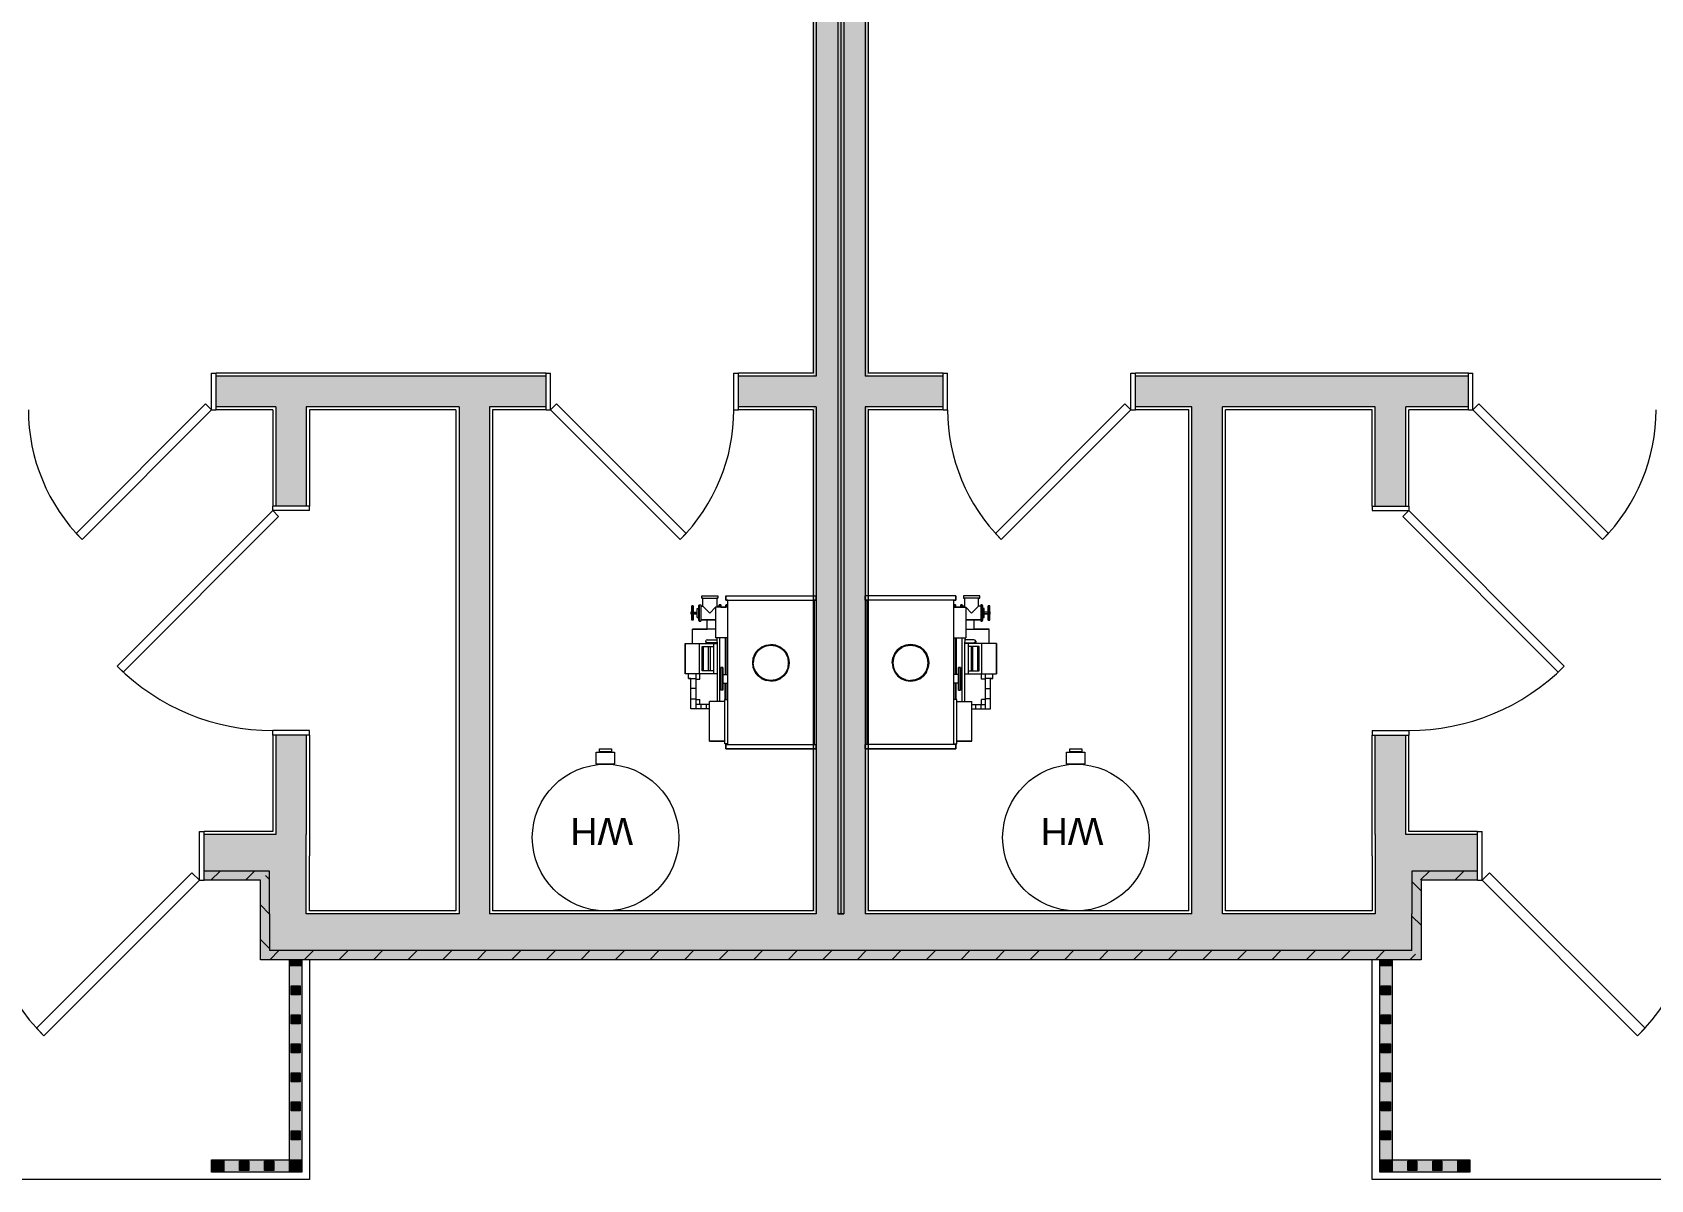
# Model space of a CAD drawing. Header units: inches. Extents: x 99 to 15695, y -7208 to 2559.
# Drawn here: x 8502.8 to 8767.7, y -4034.8 to -3847 of the extents above; entities that cross this region are included whole.
import ezdxf

# ---------------------------------------------------------------- set-up
doc = ezdxf.new("R2010")
doc.units = ezdxf.units.IN
doc.header["$LTSCALE"] = 96
doc.header["$MEASUREMENT"] = 0
doc.linetypes.add('ISO08W100', pattern=[0.96, 0.48, -0.12, 0.24, -0.12])
for name, color, linetype, lineweight in [('Doors', 5, 'Continuous', 5), ('Fixtures_ Interior', 231, 'Continuous', 0), ('Walls_  Invisible', 1, 'ISO08W100', 0), ('Walls_  Normal', 6, 'Continuous', 13), ('Walls_  Railings', 7, 'Continuous', 5)]:
    doc.layers.add(name, color=color, linetype=linetype, lineweight=lineweight)
doc.styles.get("Standard").update_dxf_attribs({"font": 'arial.ttf'})

# ---------------------------------------------------------------- blocks, each defined once
blk = doc.blocks.new('Oil Boiler CAD')
at = {"layer": 'Fixtures_ Interior', "lineweight": 0, "transparency": 33554687}
for p, q in [((-12.5, 6.68), (-12.5, 21.55)), ((-11.8, 21.55), (-12.5, 21.55)), ((-11.8, 6.68), (-11.8, 21.55)), ((11.8, 21.2), (-11.8, 21.2)), ((11.8, 6.68), (11.8, 21.55)), ((12.5, 21.55), (11.8, 21.55)), ((12.5, 6.68), (12.5, 21.55)), ((-4.15, 15.61), (-3.67, 16.23)), ((-3.6, 16.16), (-4.06, 15.56)), ((-3.05, 16.71), (-3.67, 16.23)), ((-3.6, 16.16), (-3, 16.62)), ((-2.33, 17.01), (-3.05, 16.71)), ((-2.3, 16.91), (-3, 16.62)), ((-1.55, 17.11), (-2.33, 17.01)), ((-1.55, 17.01), (-2.3, 16.91)), ((-1.55, 17.11), (-0.77, 17.01)), ((-0.8, 16.91), (-1.55, 17.01)), ((-0.8, 16.91), (-0.1, 16.62)), ((-0.77, 17.01), (-0.05, 16.71)), ((-0.1, 16.62), (0.5, 16.16)), ((-0.05, 16.71), (0.57, 16.23)), ((0.5, 16.16), (0.96, 15.56)), ((0.57, 16.23), (1.05, 15.61)), ((-4.45, 14.89), (-4.55, 14.11)), ((-4.45, 13.34), (-4.55, 14.11)), ((-4.45, 14.89), (-4.15, 15.61)), ((-4.35, 14.86), (-4.45, 14.11)), ((-4.45, 14.11), (-4.35, 13.36)), ((-4.15, 12.61), (-4.45, 13.34)), ((-4.35, 14.86), (-4.06, 15.56)), ((-4.35, 13.36), (-4.06, 12.66)), ((1.25, 14.86), (0.96, 15.56)), ((0.96, 12.66), (1.25, 13.36)), ((1.35, 14.89), (1.05, 15.61)), ((1.05, 12.61), (1.35, 13.34)), ((1.25, 14.86), (1.35, 14.11)), ((1.25, 13.36), (1.35, 14.11)), ((1.45, 14.11), (1.35, 14.89)), ((1.45, 14.11), (1.35, 13.34)), ((-3.67, 11.99), (-4.15, 12.61)), ((-3.6, 12.06), (-4.06, 12.66)), ((-3.67, 11.99), (-3.05, 11.51)), ((-3, 11.6), (-3.6, 12.06)), ((-3.05, 11.51), (-2.33, 11.21)), ((-3, 11.6), (-2.3, 11.31)), ((-2.33, 11.21), (-1.55, 11.11)), ((-2.3, 11.31), (-1.55, 11.21)), ((-0.8, 11.31), (-1.55, 11.21)), ((-1.55, 11.11), (-0.77, 11.21)), ((-0.1, 11.6), (-0.8, 11.31)), ((-0.05, 11.51), (-0.77, 11.21)), ((-0.1, 11.6), (0.5, 12.06)), ((-0.05, 11.51), (0.57, 11.99)), ((0.5, 12.06), (0.96, 12.66)), ((1.05, 12.61), (0.57, 11.99)), ((-12.5, 6.68), (-11.8, 6.68)), ((-12.5, 2.76), (-12.5, 5.41)), ((-12.5, 5.41), (-12.09, 5.41)), ((-12.09, 2.76), (-12.09, 5.41)), ((11.8, 7.03), (-11.8, 7.03)), ((-10.62, 5.86), (-11.02, 5.86)), ((-11.02, 5.86), (-11.02, 5.61)), ((-11.02, 5.61), (-10.62, 5.61)), ((-11.01, 7.03), (-11.01, 6.81)), ((-11.01, 6.81), (-11, 6.73)), ((-11, 6.73), (-10.62, 6.73)), ((-10.62, 6.68), (-10.96, 6.68)), ((-10.72, 6.81), (-10.72, 7.03)), ((-10.71, 6.73), (-10.72, 6.81)), ((-10.62, 7.03), (-10.62, 5.03)), ((-5.62, 7.03), (-5.62, 5.03)), ((0.38, 6.73), (-5.62, 6.73)), ((-5.62, 6.6), (0.38, 6.6)), ((2.9, 6.23), (-0.76, 6.23)), ((-0.76, 6.23), (-0.76, 5.89)), ((-0.76, 5.89), (2.9, 5.89)), ((0.38, 6.23), (0.38, 7.03)), ((1.76, 6.23), (1.76, 7.03)), ((4.44, 6.73), (1.76, 6.73)), ((4.44, 6.6), (1.76, 6.6)), ((2.9, 6.23), (2.9, 5.89)), ((4.44, 6.53), (4.44, 7.03)), ((11.7, 6.53), (4.44, 6.53)), ((4.75, 6.53), (4.75, 4.03)), ((11.25, 4.03), (11.25, 6.53)), ((11.7, 7.03), (11.7, 6.53)), ((11.8, 6.68), (12.5, 6.68)), ((-12.09, 2.76), (-12.5, 2.76)), ((-10.79, 2.95), (-12.09, 2.95)), ((-10.8, 5.23), (-10.62, 5.23)), ((-10.62, 5.03), (-5.62, 5.03)), ((-8.59, 2.6), (-8.59, 5.03)), ((-8.55, 3.66), (-8.55, 5.03)), ((-7.05, 3.66), (-8.55, 3.66)), ((-7.05, 5.03), (-7.05, 1.23)), ((-5.32, 4.74), (-5.31, 5.2)), ((-5.32, 3.66), (-5.32, 4.74)), ((-5.32, 3.66), (-5.26, 3.48)), ((-5.09, 3.41), (-5.26, 3.48)), ((-4.91, 3.48), (-5.09, 3.41)), ((-5.09, 3.41), (-4.73, 3.41)), ((-4.91, 3.48), (-4.83, 3.66)), ((-4.73, 0), (-4.73, 5.26)), ((-4.73, 4.66), (0.27, 4.66)), ((-4.23, 2.84), (-4.23, 4.66)), ((-4.23, 4.14), (-0.22, 4.14)), ((-0.22, 3.87), (-4.23, 3.87)), ((-0.22, 3.06), (-4.23, 3.06)), ((-0.22, 2.84), (-4.23, 2.84)), ((-0.22, 4.66), (-0.22, 2.84)), ((0.27, 5.26), (0.27, 0)), ((11.25, 4.03), (4.75, 4.03)), ((5.27, 4.03), (5.27, 1.82)), ((5.27, 3.45), (5.95, 3.45)), ((5.95, 4.03), (5.95, 0.98)), ((-11.02, 2.6), (-8.37, 2.6)), ((-11.02, 2.35), (-11.02, 2.6)), ((-11.02, 2.35), (-8.37, 2.35)), ((-10.92, 2.35), (-10.92, 2.25)), ((-8.47, 2.25), (-10.92, 2.25)), ((-8.54, 1.35), (-10.85, 1.35)), ((-10.85, 1.35), (-10.85, 1.1)), ((-8.54, 1.1), (-10.85, 1.1)), ((-10.44, 2), (-10.44, 2.25)), ((-8.94, 2), (-10.44, 2)), ((-9.9, 1.1), (-9.9, 1.03)), ((-9.49, 1.03), (-9.9, 1.03)), ((-9.83, 1.37), (-9.83, 2)), ((-9.56, 1.37), (-9.83, 1.37)), ((-9.56, 1.37), (-9.56, 2)), ((-9.49, 1.03), (-9.49, 1.1)), ((-8.94, 2), (-8.94, 2.25)), ((-8.54, 1.35), (-8.54, 1.1)), ((-8.47, 2.35), (-8.47, 2.25)), ((-8.37, 2.35), (-8.37, 2.6)), ((-4.73, 1.23), (-7.05, 1.23)), ((0.27, 2.4), (-4.73, 2.4)), ((-4.73, 0), (0.27, 0)), ((1.11, 2.46), (0.27, 2.46)), ((5.95, 1.82), (0.27, 1.82)), ((1.02, 0.58), (0.27, 0.58)), ((1.02, 0.58), (1.02, 1.82)), ((5.95, 0.98), (1.02, 0.98)), ((1.11, 1.82), (1.11, 2.46)), ((2.67, 1.82), (2.67, 0.98)), ((4.31, 0.98), (4.31, 1.82)), ((5.27, 2.46), (4.44, 2.46)), ((4.44, 1.82), (4.44, 2.46)), ((5.27, 2.59), (5.95, 2.59))]:
    blk.add_line(p, q, dxfattribs=at)
for points in [[(-12.5, 2.92), (-12.5, 3.22), (-12.5, 3.63), (-12.5, 4.09), (-12.5, 4.55), (-12.5, 4.95), (-12.5, 5.25), (-12.5, 5.41), (-12.09, 5.41), (-12.09, 5.23), (-10.8, 5.23), (-10.8, 5.61), (-10.86, 5.61), (-11.02, 5.61), (-11.02, 5.86), (-10.86, 5.86), (-10.62, 5.86), (-10.62, 6.68), (-10.7, 6.68), (-10.96, 6.68), (-11, 6.73), (-11.01, 6.81), (-11.01, 7.03), (-11.8, 7.03), (-11.8, 6.68), (-12.5, 6.68), (-12.5, 21.55), (-11.8, 21.55), (-11.8, 21.2), (11.8, 21.2), (11.8, 21.55), (12.5, 21.55), (12.5, 6.68), (11.8, 6.68), (11.8, 7.03), (11.7, 7.03), (11.7, 6.53), (11.25, 6.53), (11.25, 4.03), (5.95, 4.03), (5.95, 3.45), (5.95, 2.59), (5.95, 1.82), (5.95, 1.28), (5.95, 0.98), (4.31, 0.98), (2.67, 0.98), (1.02, 0.98), (1.02, 0.93), (1.02, 0.58), (0.27, 0.58), (0.27, 0.42), (0.27, 0), (-4.73, 0), (-4.73, 0.42), (-4.73, 0.66), (-4.73, 1.23), (-7.05, 1.23), (-7.05, 1.5), (-7.05, 2), (-7.05, 2.68), (-7.05, 3.45), (-7.05, 3.66), (-8.55, 3.66), (-8.55, 5.03), (-8.59, 5.03), (-8.59, 2.6), (-8.53, 2.6), (-8.37, 2.6), (-8.37, 2.35), (-8.53, 2.35), (-8.83, 2.35), (-8.47, 2.35), (-8.47, 2.25), (-8.94, 2.25), (-8.94, 2), (-9.04, 2), (-9.32, 2), (-9.56, 2), (-9.56, 1.37), (-9.44, 1.35), (-9.95, 1.35), (-9.83, 1.37), (-9.83, 2), (-10.07, 2), (-10.34, 2), (-10.44, 2), (-10.44, 2.25), (-10.92, 2.25), (-10.92, 2.35), (-10.56, 2.35), (-10.86, 2.35), (-11.02, 2.35), (-11.02, 2.6), (-10.86, 2.6), (-10.8, 2.6), (-10.79, 2.95), (-12.09, 2.95), (-12.09, 2.76), (-12.5, 2.76)], [(-4.45, 14.89), (-4.15, 15.61), (-3.67, 16.23), (-3.05, 16.71), (-2.33, 17.01), (-1.55, 17.11), (-0.77, 17.01), (-0.05, 16.71), (0.57, 16.23), (1.05, 15.61), (1.35, 14.89), (1.45, 14.11), (1.35, 13.34), (1.05, 12.61), (0.57, 11.99), (-0.05, 11.51), (-0.77, 11.21), (-1.55, 11.11), (-2.33, 11.21), (-3.05, 11.51), (-3.67, 11.99), (-4.15, 12.61), (-4.45, 13.34), (-4.55, 14.11)], [(-4.35, 14.86), (-4.06, 15.56), (-3.6, 16.16), (-3, 16.62), (-2.3, 16.91), (-1.55, 17.01), (-0.8, 16.91), (-0.1, 16.62), (0.5, 16.16), (0.96, 15.56), (1.25, 14.86), (1.35, 14.11), (1.25, 13.36), (0.96, 12.66), (0.5, 12.06), (-0.1, 11.6), (-0.8, 11.31), (-1.55, 11.21), (-2.3, 11.31), (-3, 11.6), (-3.6, 12.06), (-4.06, 12.66), (-4.35, 13.36), (-4.45, 14.11)], [(-0.76, 6.23), (0.38, 6.23), (1.76, 6.23), (2.9, 6.23), (2.9, 5.89), (-0.76, 5.89)], [(-8.54, 1.1), (-10.85, 1.1), (-10.85, 1.35), (-8.54, 1.35)], [(-9.78, 1.1), (-9.61, 1.1), (-9.49, 1.1), (-9.49, 1.03), (-9.61, 1.03), (-9.78, 1.03), (-9.9, 1.03), (-9.9, 1.1)], [(-9.21, 1.35), (-8.54, 1.35), (-8.54, 1.1), (-9.21, 1.1)]]:
    blk.add_lwpolyline(points, close=True, dxfattribs=at)
for points in [[(-12.09, 5.23), (-10.8, 5.23), (-10.8, 5.61)], [(-5.62, 5.75), (-5.61, 5.68), (4.75, 5.68)], [(-10.79, 2.95), (-9.63, 4.09), (-10.62, 5.03)], [(-5.62, 5.2), (-5.3, 5.2), (-5.17, 5.2), (-4.84, 5.26), (4.75, 5.26)], [(-4.84, 5.26), (-4.83, 4.64), (-4.83, 3.66)]]:
    blk.add_lwpolyline(points, dxfattribs=at)
blk = doc.blocks.new('Large Gas WH')
at = {"layer": 'Fixtures_ Interior', "lineweight": 0, "transparency": 33554687}
for p, q in [((-1.01, 26.01), (-1.01, 26.51)), ((-1.01, 26.51), (0.99, 26.51)), ((0.99, 26.51), (0.99, 26.01)), ((-1.53, 23.99), (-1.53, 25.99)), ((-1.53, 25.99), (1.47, 25.99)), ((1.47, 23.99), (-1.53, 23.99)), ((0.99, 26.01), (-1.01, 26.01)), ((1.47, 25.99), (1.47, 23.99))]:
    blk.add_line(p, q, dxfattribs=at)
blk.add_circle((0, 12), 12, dxfattribs=at)
at = {"layer": 'Fixtures_ Interior', "lineweight": 0, "transparency": 33554687, "insert": (4.5, 15.22), "char_height": 4.4186, "width": 10.4434, "attachment_point": 7, "rotation": 180}
blk.add_mtext('\\fArial|b0|i0|c0|p0;WH\\P', dxfattribs=at)

msp = doc.modelspace()

# ---------------------------------------------------------------- linework, layer by layer
at = {"layer": 'Doors', "transparency": 33554687}
for p, q in [((8532.12, -3902.79), (8532.87, -3902.79)), ((8532.12, -3908.79), (8532.12, -3902.79)), ((8532.87, -3908.79), (8532.87, -3902.79)), ((8586.87, -3902.79), (8587.62, -3902.79)), ((8586.87, -3908.79), (8586.87, -3902.79)), ((8587.62, -3908.79), (8587.62, -3902.79)), ((8617.62, -3902.79), (8618.37, -3902.79)), ((8617.62, -3908.79), (8617.62, -3902.79)), ((8618.37, -3908.79), (8618.37, -3902.79)), ((8651.87, -3902.79), (8652.62, -3902.79)), ((8651.87, -3908.79), (8651.87, -3902.79)), ((8652.62, -3908.79), (8652.62, -3902.79)), ((8682.62, -3902.79), (8683.37, -3902.79)), ((8682.62, -3908.79), (8682.62, -3902.79)), ((8683.37, -3908.79), (8683.37, -3902.79)), ((8737.87, -3902.79), (8738.62, -3902.79)), ((8737.87, -3908.79), (8737.87, -3902.79)), ((8738.62, -3908.79), (8738.62, -3902.79)), ((8531.14, -3907.81), (8509.93, -3929.03)), ((8531.14, -3907.81), (8532.12, -3908.79)), ((8588.59, -3907.81), (8587.62, -3908.79)), ((8588.59, -3907.81), (8609.8, -3929.03)), ((8681.64, -3907.81), (8660.43, -3929.03)), ((8681.64, -3907.81), (8682.62, -3908.79)), ((8739.59, -3907.81), (8738.62, -3908.79)), ((8739.59, -3907.81), (8760.8, -3929.03)), ((8532.12, -3908.79), (8510.9, -3930)), ((8532.12, -3908.79), (8532.87, -3908.79)), ((8586.87, -3908.79), (8587.62, -3908.79)), ((8587.62, -3908.79), (8608.83, -3930)), ((8617.62, -3908.79), (8618.37, -3908.79)), ((8651.87, -3908.79), (8652.62, -3908.79)), ((8682.62, -3908.79), (8661.4, -3930)), ((8682.62, -3908.79), (8683.37, -3908.79)), ((8737.87, -3908.79), (8738.62, -3908.79)), ((8738.62, -3908.79), (8759.83, -3930)), ((8542.12, -3925.29), (8516.66, -3950.74)), ((8543.09, -3926.26), (8517.63, -3951.71)), ((8542.12, -3925.29), (8542.12, -3924.54)), ((8548.12, -3924.54), (8542.12, -3924.54)), ((8548.12, -3925.29), (8542.12, -3925.29)), ((8543.09, -3926.26), (8542.12, -3925.29)), ((8548.12, -3925.29), (8548.12, -3924.54)), ((8722.12, -3924.54), (8722.12, -3925.29)), ((8722.12, -3924.54), (8728.12, -3924.54)), ((8722.12, -3925.29), (8728.12, -3925.29)), ((8727.14, -3926.26), (8728.12, -3925.29)), ((8727.14, -3926.26), (8752.6, -3951.71)), ((8728.12, -3924.54), (8728.12, -3925.29)), ((8728.12, -3925.29), (8753.57, -3950.74)), ((8510.9, -3930), (8509.93, -3929.03)), ((8608.83, -3930), (8609.8, -3929.03)), ((8661.4, -3930), (8660.43, -3929.03)), ((8759.83, -3930), (8760.8, -3929.03)), ((8516.66, -3950.74), (8517.63, -3951.71)), ((8753.57, -3950.74), (8752.6, -3951.71)), ((8542.12, -3962.04), (8542.12, -3961.29)), ((8548.12, -3961.29), (8542.12, -3961.29)), ((8548.12, -3962.04), (8542.12, -3962.04)), ((8548.12, -3962.04), (8548.12, -3961.29)), ((8722.12, -3961.29), (8722.12, -3962.04)), ((8722.12, -3961.29), (8728.12, -3961.29)), ((8722.12, -3962.04), (8728.12, -3962.04)), ((8728.12, -3961.29), (8728.12, -3962.04)), ((8530.12, -3977.79), (8530.87, -3977.79)), ((8530.12, -3985.79), (8530.12, -3977.79)), ((8530.87, -3985.79), (8530.87, -3977.79)), ((8739.37, -3977.79), (8740.12, -3977.79)), ((8739.37, -3985.79), (8739.37, -3977.79)), ((8740.12, -3985.79), (8740.12, -3977.79)), ((8528.88, -3984.55), (8503.42, -4010)), ((8528.88, -3984.55), (8530.12, -3985.79)), ((8741.35, -3984.55), (8740.12, -3985.79)), ((8741.35, -3984.55), (8766.81, -4010)), ((8530.12, -3985.79), (8504.66, -4011.24)), ((8530.12, -3985.79), (8530.87, -3985.79)), ((8739.37, -3985.79), (8740.12, -3985.79)), ((8740.12, -3985.79), (8765.57, -4011.24)), ((8504.66, -4011.24), (8503.42, -4010)), ((8765.57, -4011.24), (8766.81, -4010)), ((8532.12, -4034.79), (8490.12, -4034.79)), ((8780.12, -4034.79), (8738.12, -4034.79))]:
    msp.add_line(p, q, dxfattribs=at)
for centre, radius, start, end in [((8532.12, -3908.79), 30, 180, 225), ((8587.62, -3908.79), 30, 315, 0), ((8682.62, -3908.79), 30, 180, 225), ((8738.62, -3908.79), 30, 315, 0), ((8542.12, -3925.29), 36, 225, 270), ((8728.12, -3925.29), 36, 270, 315), ((8530.12, -3985.79), 36, 180, 225), ((8740.12, -3985.79), 36, 315, 0)]:
    msp.add_arc(centre, radius, start, end, dxfattribs=at)
at = {"layer": 'Walls_  Invisible', "transparency": 33554687}
for p, q in [((8532.01, -3985.79), (8533.51, -3984.29)), ((8537.66, -3985.79), (8539.16, -3984.29)), ((8735.65, -3985.79), (8737.15, -3984.29)), ((8730.12, -3987.49), (8728.62, -3985.99)), ((8540.12, -3989.83), (8541.62, -3991.33)), ((8728.62, -3991.65), (8730.12, -3993.15)), ((8540.12, -3995.48), (8541.62, -3996.98)), ((8541.63, -3998.79), (8543.13, -3997.29)), ((8547.29, -3998.79), (8548.79, -3997.29)), ((8552.95, -3998.79), (8554.45, -3997.29)), ((8558.61, -3998.79), (8560.11, -3997.29)), ((8564.26, -3998.79), (8565.76, -3997.29)), ((8569.92, -3998.79), (8571.42, -3997.29)), ((8575.58, -3998.79), (8577.08, -3997.29)), ((8581.23, -3998.79), (8582.73, -3997.29)), ((8586.89, -3998.79), (8588.39, -3997.29)), ((8592.55, -3998.79), (8594.05, -3997.29)), ((8598.2, -3998.79), (8599.7, -3997.29)), ((8603.86, -3998.79), (8605.36, -3997.29)), ((8609.52, -3998.79), (8611.02, -3997.29)), ((8615.17, -3998.79), (8616.67, -3997.29)), ((8620.83, -3998.79), (8622.33, -3997.29)), ((8626.49, -3998.79), (8627.99, -3997.29)), ((8632.14, -3998.79), (8633.64, -3997.29)), ((8637.8, -3998.79), (8639.3, -3997.29)), ((8643.46, -3998.79), (8644.96, -3997.29)), ((8649.12, -3998.79), (8650.62, -3997.29)), ((8654.77, -3998.79), (8656.27, -3997.29)), ((8660.43, -3998.79), (8661.93, -3997.29)), ((8666.09, -3998.79), (8667.59, -3997.29)), ((8671.74, -3998.79), (8673.24, -3997.29)), ((8677.4, -3998.79), (8678.9, -3997.29)), ((8683.06, -3998.79), (8684.56, -3997.29)), ((8688.71, -3998.79), (8690.21, -3997.29)), ((8694.37, -3998.79), (8695.87, -3997.29)), ((8700.03, -3998.79), (8701.53, -3997.29)), ((8705.68, -3998.79), (8707.18, -3997.29)), ((8711.34, -3998.79), (8712.84, -3997.29)), ((8717, -3998.79), (8718.5, -3997.29)), ((8722.65, -3998.79), (8724.15, -3997.29))]:
    msp.add_line(p, q, dxfattribs=at)
at = {"layer": 'Walls_  Normal', "transparency": 33554687}
for p, q in [((8630.62, -3646.79), (8630.62, -3902.79)), ((8631.12, -3646.29), (8631.12, -3903.29)), ((8634.62, -3646.29), (8634.62, -3991.29)), ((8635.12, -3646.29), (8635.12, -3991.29)), ((8635.62, -3646.29), (8635.62, -3991.29)), ((8639.12, -3646.29), (8639.12, -3903.29)), ((8639.62, -3646.79), (8639.62, -3902.79)), ((8532.87, -3908.79), (8532.87, -3902.79)), ((8586.87, -3902.79), (8532.87, -3902.79)), ((8532.87, -3908.29), (8532.87, -3903.29)), ((8586.87, -3903.29), (8532.87, -3903.29)), ((8586.87, -3908.79), (8586.87, -3902.79)), ((8586.87, -3908.29), (8586.87, -3903.29)), ((8618.37, -3908.79), (8618.37, -3902.79)), ((8630.62, -3902.79), (8618.37, -3902.79)), ((8618.37, -3908.29), (8618.37, -3903.29)), ((8631.12, -3903.29), (8618.37, -3903.29)), ((8651.87, -3903.29), (8639.12, -3903.29)), ((8651.87, -3902.79), (8639.62, -3902.79)), ((8651.87, -3908.79), (8651.87, -3902.79)), ((8651.87, -3908.29), (8651.87, -3903.29)), ((8683.37, -3908.79), (8683.37, -3902.79)), ((8737.87, -3902.79), (8683.37, -3902.79)), ((8683.37, -3908.29), (8683.37, -3903.29)), ((8737.87, -3903.29), (8683.37, -3903.29)), ((8737.87, -3908.79), (8737.87, -3902.79)), ((8737.87, -3908.29), (8737.87, -3903.29)), ((8542.62, -3908.29), (8532.87, -3908.29)), ((8542.12, -3908.79), (8532.87, -3908.79)), ((8542.12, -3908.79), (8542.12, -3924.54)), ((8542.62, -3908.29), (8542.62, -3924.54)), ((8572.62, -3908.29), (8547.62, -3908.29)), ((8547.62, -3908.29), (8547.62, -3924.54)), ((8572.12, -3908.79), (8548.12, -3908.79)), ((8548.12, -3908.79), (8548.12, -3924.54)), ((8572.12, -3908.79), (8572.12, -3990.79)), ((8572.62, -3908.29), (8572.62, -3991.29)), ((8577.62, -3908.29), (8577.62, -3991.29)), ((8586.87, -3908.29), (8577.62, -3908.29)), ((8578.12, -3908.79), (8578.12, -3990.79)), ((8586.87, -3908.79), (8578.12, -3908.79)), ((8631.12, -3908.29), (8618.37, -3908.29)), ((8630.62, -3908.79), (8618.37, -3908.79)), ((8630.62, -3908.79), (8630.62, -3990.79)), ((8631.12, -3908.29), (8631.12, -3991.29)), ((8639.12, -3908.29), (8639.12, -3991.29)), ((8651.87, -3908.29), (8639.12, -3908.29)), ((8639.62, -3908.79), (8639.62, -3990.79)), ((8651.87, -3908.79), (8639.62, -3908.79)), ((8692.62, -3908.29), (8683.37, -3908.29)), ((8692.12, -3908.79), (8683.37, -3908.79)), ((8692.12, -3990.79), (8692.12, -3908.79)), ((8692.62, -3991.29), (8692.62, -3908.29)), ((8697.62, -3991.29), (8697.62, -3908.29)), ((8722.62, -3908.29), (8697.62, -3908.29)), ((8698.12, -3990.79), (8698.12, -3908.79)), ((8722.12, -3908.79), (8698.12, -3908.79)), ((8722.12, -3924.54), (8722.12, -3908.79)), ((8722.62, -3924.54), (8722.62, -3908.29)), ((8737.87, -3908.29), (8727.62, -3908.29)), ((8727.62, -3924.54), (8727.62, -3908.29)), ((8737.87, -3908.79), (8728.12, -3908.79)), ((8728.12, -3924.54), (8728.12, -3908.79)), ((8548.12, -3924.54), (8542.12, -3924.54)), ((8547.62, -3924.54), (8542.62, -3924.54)), ((8722.12, -3924.54), (8728.12, -3924.54)), ((8722.62, -3924.54), (8727.62, -3924.54)), ((8548.12, -3962.04), (8542.12, -3962.04)), ((8542.12, -3962.04), (8542.12, -3977.79)), ((8547.62, -3962.04), (8542.62, -3962.04)), ((8542.62, -3962.04), (8542.62, -3978.29)), ((8547.62, -3962.04), (8547.62, -3978.29)), ((8548.12, -3962.04), (8548.12, -3981.79)), ((8722.12, -3981.79), (8722.12, -3962.04)), ((8722.12, -3962.04), (8728.12, -3962.04)), ((8722.62, -3978.29), (8722.62, -3962.04)), ((8722.62, -3962.04), (8727.62, -3962.04)), ((8727.62, -3978.29), (8727.62, -3962.04)), ((8728.12, -3977.79), (8728.12, -3962.04)), ((8530.87, -3985.79), (8530.87, -3977.79)), ((8542.12, -3977.79), (8530.87, -3977.79)), ((8530.87, -3984.29), (8530.87, -3978.29)), ((8541.62, -3978.29), (8530.87, -3978.29)), ((8542.62, -3978.29), (8541.62, -3978.29)), ((8547.62, -3991.29), (8547.62, -3978.29)), ((8722.62, -3978.29), (8722.62, -3991.29)), ((8728.62, -3978.29), (8727.62, -3978.29)), ((8739.37, -3977.79), (8728.12, -3977.79)), ((8739.37, -3978.29), (8728.62, -3978.29)), ((8739.37, -3985.79), (8739.37, -3977.79)), ((8739.37, -3984.29), (8739.37, -3978.29)), ((8548.12, -3990.79), (8548.12, -3981.79)), ((8722.12, -3981.79), (8722.12, -3990.79)), ((8541.62, -3984.29), (8530.87, -3984.29)), ((8541.62, -3991.29), (8541.62, -3984.29)), ((8728.62, -3984.29), (8728.62, -3991.29)), ((8739.37, -3984.29), (8728.62, -3984.29)), ((8730.06, -3985.73), (8731.5, -3984.29)), ((8540.12, -3985.79), (8530.87, -3985.79)), ((8540.12, -3998.79), (8540.12, -3985.79)), ((8540.92, -3984.98), (8541.62, -3985.67)), ((8730.12, -3985.79), (8730.12, -3998.79)), ((8739.37, -3985.79), (8730.12, -3985.79)), ((8541.62, -3991.29), (8541.62, -3997.29)), ((8572.62, -3991.29), (8547.62, -3991.29)), ((8572.12, -3990.79), (8548.12, -3990.79)), ((8631.12, -3991.29), (8577.62, -3991.29)), ((8630.62, -3990.79), (8578.12, -3990.79)), ((8634.62, -3991.29), (8635.12, -3991.29)), ((8635.62, -3991.29), (8634.62, -3991.29)), ((8635.12, -3991.29), (8635.62, -3991.29)), ((8692.62, -3991.29), (8639.12, -3991.29)), ((8692.12, -3990.79), (8639.62, -3990.79)), ((8722.62, -3991.29), (8697.62, -3991.29)), ((8722.12, -3990.79), (8698.12, -3990.79)), ((8728.62, -3997.29), (8728.62, -3991.29)), ((8728.62, -3997.29), (8541.62, -3997.29)), ((8728.31, -3998.79), (8729.21, -3997.88)), ((8730.12, -3998.79), (8540.12, -3998.79))]:
    msp.add_line(p, q, dxfattribs=at)
at = {"layer": 'Walls_  Normal', "color": 236, "true_color": 0x7a003d, "transparency": 33554687}
for points in [[(8631.12, -3646.29), (8631.12, -3908.29), (8630.62, -3646.79), (8630.62, -3908.79)], [(8639.62, -3646.79), (8639.62, -3908.79), (8639.12, -3646.29), (8639.12, -3908.29)], [(8631.12, -3908.29), (8631.12, -3991.29), (8630.62, -3908.79), (8630.62, -3990.79)], [(8639.62, -3908.79), (8639.62, -3990.79), (8639.12, -3908.29), (8639.12, -3991.29)]]:
    msp.add_solid(points, dxfattribs=at)
at = {"layer": 'Walls_  Normal', "color": 252, "true_color": 0x949494, "transparency": 33554687}
for points in [[(8634.62, -3646.29), (8634.62, -3991.29), (8631.12, -3646.29), (8631.12, -3991.29)], [(8635.12, -3646.29), (8635.12, -3991.29), (8634.62, -3646.29), (8634.62, -3991.29)], [(8635.62, -3646.29), (8635.62, -3991.29), (8635.12, -3646.29), (8635.12, -3991.29)], [(8639.12, -3646.29), (8639.12, -3991.29), (8635.62, -3646.29), (8635.62, -3991.29)], [(8586.87, -3908.29), (8532.87, -3908.29), (8586.87, -3903.29), (8532.87, -3903.29)], [(8631.12, -3908.29), (8618.37, -3908.29), (8631.12, -3903.29), (8618.37, -3903.29)], [(8651.87, -3908.29), (8639.12, -3908.29), (8651.87, -3903.29), (8639.12, -3903.29)], [(8737.87, -3908.29), (8683.37, -3908.29), (8737.87, -3903.29), (8683.37, -3903.29)], [(8547.62, -3908.29), (8547.62, -3924.54), (8542.62, -3908.29), (8542.62, -3924.54)], [(8577.62, -3908.29), (8577.62, -3991.29), (8572.62, -3908.29), (8572.62, -3991.29)], [(8692.62, -3991.29), (8692.62, -3908.29), (8697.62, -3991.29), (8697.62, -3908.29)], [(8722.62, -3924.54), (8722.62, -3908.29), (8727.62, -3924.54), (8727.62, -3908.29)], [(8547.62, -3962.04), (8547.62, -3978.29), (8542.62, -3962.04), (8542.62, -3978.29)], [(8722.62, -3978.29), (8722.62, -3962.04), (8727.62, -3978.29), (8727.62, -3962.04)], [(8541.62, -3984.29), (8530.87, -3984.29), (8541.62, -3978.29), (8530.87, -3978.29)], [(8541.62, -3991.29), (8541.62, -3978.29), (8547.62, -3991.29), (8547.62, -3978.29)], [(8728.62, -3978.29), (8728.62, -3991.29), (8722.62, -3978.29), (8722.62, -3991.29)], [(8739.37, -3984.29), (8728.62, -3984.29), (8739.37, -3978.29), (8728.62, -3978.29)], [(8540.12, -3985.79), (8530.87, -3985.79), (8541.62, -3984.29), (8530.87, -3984.29)], [(8540.12, -3998.79), (8540.12, -3985.79), (8541.62, -3997.29), (8541.62, -3984.29)], [(8730.12, -3985.79), (8730.12, -3998.79), (8728.62, -3984.29), (8728.62, -3997.29)], [(8739.37, -3985.79), (8730.12, -3985.79), (8739.37, -3984.29), (8728.62, -3984.29)], [(8728.62, -3997.29), (8541.62, -3997.29), (8728.62, -3991.29), (8541.62, -3991.29)], [(8730.12, -3998.79), (8540.12, -3998.79), (8728.62, -3997.29), (8541.62, -3997.29)]]:
    msp.add_solid(points, dxfattribs=at)
at = {"layer": 'Walls_  Railings', "transparency": 33554687}
for p, q in [((8548.12, -3998.79), (8548.12, -4034.79)), ((8722.12, -4034.79), (8722.12, -3998.79)), ((8548.12, -4034.79), (8532.12, -4034.79)), ((8738.12, -4034.79), (8722.12, -4034.79))]:
    msp.add_line(p, q, dxfattribs=at)
for points in [[(8546.87, -3998.79), (8546.87, -3999.79), (8544.87, -3999.79), (8544.87, -3998.79)], [(8546.87, -3998.79), (8546.87, -4033.54), (8544.87, -4031.54), (8544.87, -3998.79)], [(8725.37, -3998.79), (8725.37, -3999.79), (8723.37, -3999.79), (8723.37, -3998.79)], [(8723.37, -4033.54), (8723.37, -3998.79), (8725.37, -3998.79), (8725.37, -4031.54)], [(8545.12, -4003.04), (8546.62, -4003.04), (8546.62, -4004.54), (8545.12, -4004.54)], [(8725.12, -4004.54), (8723.62, -4004.54), (8723.62, -4003.04), (8725.12, -4003.04)], [(8545.12, -4007.79), (8546.62, -4007.79), (8546.62, -4009.29), (8545.12, -4009.29)], [(8725.12, -4009.29), (8723.62, -4009.29), (8723.62, -4007.79), (8725.12, -4007.79)], [(8545.12, -4012.54), (8546.62, -4012.54), (8546.62, -4014.04), (8545.12, -4014.04)], [(8725.12, -4014.04), (8723.62, -4014.04), (8723.62, -4012.54), (8725.12, -4012.54)], [(8545.12, -4017.29), (8546.62, -4017.29), (8546.62, -4018.79), (8545.12, -4018.79)], [(8725.12, -4018.79), (8723.62, -4018.79), (8723.62, -4017.29), (8725.12, -4017.29)], [(8545.12, -4022.04), (8546.62, -4022.04), (8546.62, -4023.54), (8545.12, -4023.54)], [(8725.12, -4023.54), (8723.62, -4023.54), (8723.62, -4022.04), (8725.12, -4022.04)], [(8545.12, -4026.79), (8546.62, -4026.79), (8546.62, -4028.29), (8545.12, -4028.29)], [(8725.12, -4028.29), (8723.62, -4028.29), (8723.62, -4026.79), (8725.12, -4026.79)], [(8532.12, -4033.54), (8532.12, -4031.54), (8534.12, -4031.54), (8534.12, -4033.54)], [(8546.87, -4033.54), (8532.12, -4033.54), (8532.12, -4031.54), (8544.87, -4031.54)], [(8538.2, -4031.79), (8538.2, -4033.29), (8536.7, -4033.29), (8536.7, -4031.79)], [(8542.28, -4031.79), (8542.28, -4033.29), (8540.78, -4033.29), (8540.78, -4031.79)], [(8546.87, -4031.54), (8546.87, -4033.54), (8544.87, -4033.54), (8544.87, -4031.54)], [(8723.37, -4033.54), (8723.37, -4031.54), (8725.37, -4031.54), (8725.37, -4033.54)], [(8738.12, -4033.54), (8723.37, -4033.54), (8725.37, -4031.54), (8738.12, -4031.54)], [(8729.45, -4031.79), (8729.45, -4033.29), (8727.95, -4033.29), (8727.95, -4031.79)], [(8733.53, -4031.79), (8733.53, -4033.29), (8732.03, -4033.29), (8732.03, -4031.79)], [(8738.12, -4031.54), (8738.12, -4033.54), (8736.12, -4033.54), (8736.12, -4031.54)]]:
    msp.add_lwpolyline(points, close=True, dxfattribs=at)
at = {"layer": 'Walls_  Railings', "color": 252, "true_color": 0x949494, "transparency": 33554687}
for points in [[(8546.87, -3999.79), (8544.87, -3999.79), (8546.87, -3999.79), (8546.87, -3998.79)], [(8546.87, -3998.79), (8544.87, -3999.79), (8546.87, -3998.79), (8544.87, -3998.79)], [(8546.87, -4033.54), (8544.87, -4031.54), (8546.87, -4033.54), (8546.87, -3998.79)], [(8546.87, -3998.79), (8544.87, -4031.54), (8546.87, -3998.79), (8544.87, -3998.79)], [(8725.37, -3999.79), (8723.37, -3999.79), (8725.37, -3999.79), (8725.37, -3998.79)], [(8725.37, -3998.79), (8723.37, -3999.79), (8725.37, -3998.79), (8723.37, -3998.79)], [(8725.37, -4031.54), (8723.37, -4033.54), (8725.37, -4031.54), (8723.37, -3998.79)], [(8725.37, -4031.54), (8723.37, -3998.79), (8725.37, -4031.54), (8725.37, -3998.79)], [(8545.12, -4004.54), (8545.12, -4003.04), (8545.12, -4004.54), (8546.62, -4003.04)], [(8546.62, -4003.04), (8546.62, -4004.54), (8546.62, -4003.04), (8545.12, -4004.54)], [(8723.62, -4004.54), (8723.62, -4003.04), (8723.62, -4004.54), (8725.12, -4004.54)], [(8725.12, -4004.54), (8723.62, -4003.04), (8725.12, -4004.54), (8725.12, -4003.04)], [(8545.12, -4009.29), (8545.12, -4007.79), (8545.12, -4009.29), (8546.62, -4007.79)], [(8546.62, -4007.79), (8546.62, -4009.29), (8546.62, -4007.79), (8545.12, -4009.29)], [(8723.62, -4009.29), (8723.62, -4007.79), (8723.62, -4009.29), (8725.12, -4009.29)], [(8725.12, -4009.29), (8723.62, -4007.79), (8725.12, -4009.29), (8725.12, -4007.79)], [(8545.12, -4014.04), (8545.12, -4012.54), (8545.12, -4014.04), (8546.62, -4012.54)], [(8546.62, -4012.54), (8546.62, -4014.04), (8546.62, -4012.54), (8545.12, -4014.04)], [(8723.62, -4014.04), (8723.62, -4012.54), (8723.62, -4014.04), (8725.12, -4014.04)], [(8725.12, -4014.04), (8723.62, -4012.54), (8725.12, -4014.04), (8725.12, -4012.54)], [(8545.12, -4018.79), (8545.12, -4017.29), (8545.12, -4018.79), (8546.62, -4017.29)], [(8546.62, -4017.29), (8546.62, -4018.79), (8546.62, -4017.29), (8545.12, -4018.79)], [(8723.62, -4018.79), (8723.62, -4017.29), (8723.62, -4018.79), (8725.12, -4018.79)], [(8725.12, -4018.79), (8723.62, -4017.29), (8725.12, -4018.79), (8725.12, -4017.29)], [(8545.12, -4023.54), (8545.12, -4022.04), (8545.12, -4023.54), (8546.62, -4022.04)], [(8546.62, -4022.04), (8546.62, -4023.54), (8546.62, -4022.04), (8545.12, -4023.54)], [(8723.62, -4023.54), (8723.62, -4022.04), (8723.62, -4023.54), (8725.12, -4023.54)], [(8725.12, -4023.54), (8723.62, -4022.04), (8725.12, -4023.54), (8725.12, -4022.04)], [(8546.62, -4026.79), (8546.62, -4028.29), (8546.62, -4026.79), (8545.12, -4026.79)], [(8545.12, -4026.79), (8546.62, -4028.29), (8545.12, -4026.79), (8545.12, -4028.29)], [(8723.62, -4028.29), (8723.62, -4026.79), (8723.62, -4028.29), (8725.12, -4028.29)], [(8725.12, -4028.29), (8723.62, -4026.79), (8725.12, -4028.29), (8725.12, -4026.79)], [(8532.12, -4031.54), (8534.12, -4031.54), (8532.12, -4031.54), (8532.12, -4033.54)], [(8532.12, -4033.54), (8534.12, -4031.54), (8532.12, -4033.54), (8534.12, -4033.54)], [(8544.87, -4031.54), (8546.87, -4033.54), (8544.87, -4031.54), (8532.12, -4033.54)], [(8544.87, -4031.54), (8532.12, -4033.54), (8544.87, -4031.54), (8532.12, -4031.54)], [(8536.7, -4031.79), (8538.2, -4031.79), (8536.7, -4031.79), (8538.2, -4033.29)], [(8536.7, -4031.79), (8538.2, -4033.29), (8536.7, -4031.79), (8536.7, -4033.29)], [(8540.78, -4031.79), (8542.28, -4031.79), (8540.78, -4031.79), (8542.28, -4033.29)], [(8542.28, -4033.29), (8540.78, -4033.29), (8542.28, -4033.29), (8540.78, -4031.79)], [(8546.87, -4033.54), (8544.87, -4033.54), (8546.87, -4033.54), (8546.87, -4031.54)], [(8546.87, -4031.54), (8544.87, -4033.54), (8546.87, -4031.54), (8544.87, -4031.54)], [(8723.37, -4031.54), (8725.37, -4031.54), (8723.37, -4031.54), (8723.37, -4033.54)], [(8723.37, -4033.54), (8725.37, -4031.54), (8723.37, -4033.54), (8725.37, -4033.54)], [(8723.37, -4033.54), (8725.37, -4031.54), (8723.37, -4033.54), (8738.12, -4033.54)], [(8738.12, -4033.54), (8725.37, -4031.54), (8738.12, -4033.54), (8738.12, -4031.54)], [(8727.95, -4031.79), (8729.45, -4031.79), (8727.95, -4031.79), (8729.45, -4033.29)], [(8727.95, -4031.79), (8729.45, -4033.29), (8727.95, -4031.79), (8727.95, -4033.29)], [(8732.03, -4031.79), (8733.53, -4031.79), (8732.03, -4031.79), (8733.53, -4033.29)], [(8732.03, -4031.79), (8733.53, -4033.29), (8732.03, -4031.79), (8732.03, -4033.29)], [(8738.12, -4033.54), (8736.12, -4033.54), (8738.12, -4033.54), (8738.12, -4031.54)], [(8738.12, -4031.54), (8736.12, -4033.54), (8738.12, -4031.54), (8736.12, -4031.54)]]:
    msp.add_solid(points, dxfattribs=at)

# ---------------------------------------------------------------- block references
at = {"layer": 'Fixtures_ Interior', "transparency": 33554687, "yscale": 0.9976751804351807}
for p, xscale, rotation in [((8609.62, -3951.75), 1.002500057220459, 269.9999999999999), ((8660.62, -3951.75), -1.002500057220459, 89.99999999999993)]:
    msp.add_blockref('Oil Boiler CAD', p, dxfattribs=dict(at, xscale=xscale, rotation=rotation))
at = {"layer": 'Fixtures_ Interior', "transparency": 33554687}
for p in [(8596.62, -3990.79), (8673.62, -3990.79)]:
    msp.add_blockref('Large Gas WH', p, dxfattribs=at)

doc.saveas('drawing.dxf')
